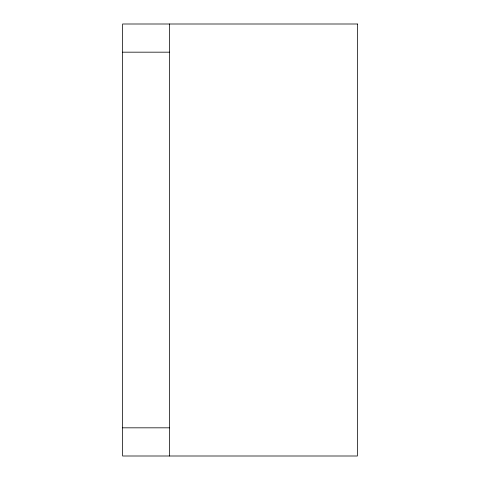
<?xml version="1.0" encoding="UTF-8"?>
<svg xmlns="http://www.w3.org/2000/svg" width="480" height="480" viewBox="0 0 480 480"><rect width="100%" height="100%" fill="white"/><g stroke="black" fill="none" stroke-linecap="round" stroke-linejoin="round"><path stroke-width="0.72" d="M122.61 52.176L169.566 52.176M122.61 427.824L169.566 427.824M169.566 24L169.566 456M357.39 24L122.61 24L122.61 456L357.39 456L357.39 24"/></g></svg>
